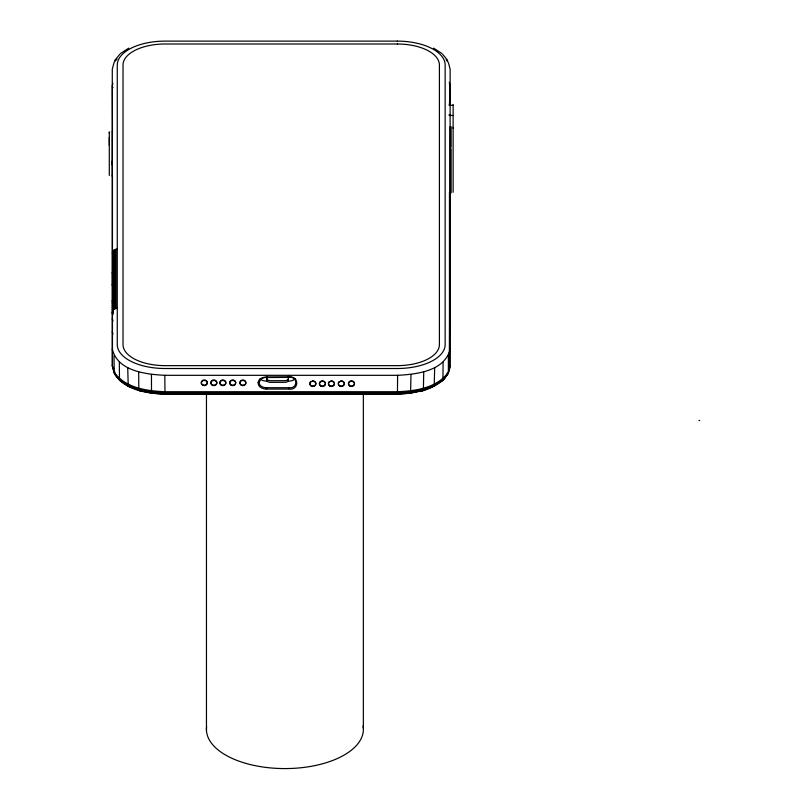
<?xml version="1.0" encoding="UTF-8"?>
<svg xmlns="http://www.w3.org/2000/svg" width="809" height="809" viewBox="0 0 809 809"><rect width="100%" height="100%" fill="white"/><g stroke="black" fill="none" stroke-linecap="round" stroke-linejoin="round"><path stroke-width="1.21" d="M109.296 175.411L109.296 132.11L109.296 133.06M109.296 145.276L109.296 137.338M112.279 176.281L112.289 160.92M112.289 131.442L112.279 165.046M450.138 192.967L450.148 126.548M451.139 148.846L451.139 192.967M451.139 147.187L451.139 126.71M453.131 192.269L453.131 127.397M117.062 58.885L114.039 62.526L112.279 69.21L112.279 365.446C115.788 388.947 145.58 393.487 164.985 394.205L397.441 394.205L397.603 375.315C416.584 374.324 444.97 371.159 450.138 349.043M112.279 253.288L113.745 250.234L117.265 248.97M112.279 312.395L113.745 309.341L117.265 308.077M446.113 59.795L448.378 62.526L450.138 69.21L450.138 365.446C449.187 379.745 434.575 387.208 422.47 390.838L410.001 393.204L409.667 392.719M112.279 349.043C117.447 371.159 145.842 374.324 164.824 375.315L164.985 394.205L165.147 393.538M112.866 83.378L112.279 85.612L112.451 132.12M447.529 372.807C446.376 376.246 443.767 381.069 439.863 381.747M449.177 368.682L447.731 374.203L443.797 378.147M450.138 365.446L448.216 373.222L442.513 380.503L432.057 386.844L434.008 385.569M288.419 378.743L288.277 379.259A3.984 1.992 0 0 1 285.466 380.665L270.782 380.736A3.984 1.992 0 0 1 266.798 378.743M397.28 393.538L397.441 394.205L410.588 393.174L410.972 374.436M422.47 390.838L434.211 385.913L434.686 367.589M151.455 374.436L151.495 391.869L151.839 393.174L152.759 392.719M114.696 60.453L119.914 54.152M295.174 378.804L292.504 380.564L288.671 381.241M112.279 284.212L113.28 283.504M112.279 312.759L113.28 312.052M120.602 53.465L128.773 48.136M138.693 371.796L138.784 389.24L139.947 390.838L141.211 390.332M112.279 282.624L113.28 282.119M112.279 311.172L113.28 310.676M434.211 385.913L423.39 390.059L410.79 392.668L397.563 393.538L164.864 393.538L151.627 392.668L139.027 390.059L128.216 385.913L127.731 367.589M430.924 387.278L421.863 390.747L421.216 390.332M112.279 280.774L113.28 280.511M112.279 309.321L113.28 309.058M405.946 392.972L408.424 392.81M397.361 394.034L410.588 393.174M449.147 104.412L450.138 104.412M449.147 105.332L453.131 105.332M449.147 114.554L450.138 114.554M449.147 115.475L453.131 115.475M112.279 272.137L113.28 272.137M112.279 273.007L113.28 273.007M112.279 278.792L113.28 278.792M112.279 284.566L113.28 284.566M112.279 285.435L113.28 285.435M112.279 300.695L113.28 300.695M112.279 301.555L113.28 301.555M112.279 307.339L113.28 307.339M112.279 313.113L113.28 313.113M112.279 313.983L113.28 313.983M164.824 375.315L397.603 375.315M164.915 394.034L397.502 394.034M128.216 385.913L130.37 386.844L128.419 385.569M151.839 393.174L165.066 394.034M266.545 381.241L262.713 380.564L260.043 378.804M112.279 365.446L114.696 374.203L120.602 381.191L122.553 381.747M698.936 420.427L699.704 420.559M139.431 390.605L152.416 393.204M112.279 276.799L113.28 277.062M112.279 305.347L113.28 305.61M131.503 387.278L140.554 390.747M410.001 393.204L423.39 390.059L423.734 371.796M112.279 274.949L113.28 275.454M112.279 303.496L113.28 304.002M433.644 48.136L441.815 53.465M129.511 386.833L119.914 380.503L114.211 373.222L114.039 355.727M112.279 273.361L113.28 274.069M112.279 301.909L113.28 302.617M112.947 367.579L113.745 368.449M442.513 54.152L447.731 60.453M114.039 372.13C125.304 388.017 146.732 390.959 164.824 391.718L397.603 391.718C415.684 390.959 437.123 388.017 448.378 372.13L448.378 355.727M121.502 381.615L115.465 374.992L114.312 370.633M112.947 321.011L112.279 318.857M112.947 334.026L112.279 331.862M112.451 86.735L112.947 87.787M449.258 82.265L450.138 85.612L449.966 104.381M449.389 84.51L449.966 86.735L449.47 104.169M453.131 104.401L453.131 128.378M449.966 192.613L449.47 367.579L449.47 192.4M443.089 362.108L442.948 379.583C430.095 389.513 413.439 392.325 397.593 392.749L164.834 392.749C148.977 392.325 132.332 389.513 119.479 379.583L119.328 362.108M363.352 393.963L363.352 728.353M288.419 376.418L288.277 380.887A3.984 1.992 0 0 1 285.466 382.293L270.782 382.364A3.984 1.992 0 0 1 266.798 380.372L266.798 376.418M206.457 393.407L206.457 730.325M115.98 249.121L115.98 308.229M114.777 249.546L114.777 308.654M113.745 250.234L113.745 309.341M112.947 251.124L112.947 310.241M112.451 174.987L112.451 366.558M241.395 380.301A2.993 2.589 0 0 1 245.865 382.313A2.993 2.589 0 0 1 241.871 384.973A2.993 2.589 0 0 1 240.779 380.715M234.843 380.715A2.993 2.589 0 0 1 234.843 384.376A2.993 2.589 0 0 1 230.616 384.376A2.993 2.589 0 0 1 230.616 380.715M231.232 380.301A2.993 2.589 0 0 1 234.226 380.301M224.973 380.715A2.993 2.589 0 0 1 224.973 384.376A2.993 2.589 0 0 1 220.746 384.376A2.993 2.589 0 0 1 220.746 380.715M221.363 380.301A2.993 2.589 0 0 1 224.356 380.301M215.963 380.715A2.993 2.589 0 0 1 215.963 384.376A2.993 2.589 0 0 1 211.725 384.376A2.993 2.589 0 0 1 211.725 380.715M212.352 380.301A2.993 2.589 0 0 1 215.336 380.301M206.406 380.715A2.993 2.589 0 0 1 206.406 384.376A2.993 2.589 0 0 1 202.179 384.376A2.993 2.589 0 0 1 202.179 380.715M202.796 380.301A2.993 2.589 0 0 1 205.789 380.301M353.584 381.585A2.993 2.589 0 0 1 353.584 385.246A2.993 2.589 0 0 1 349.357 385.246A2.993 2.589 0 0 1 349.357 381.585M349.973 381.17A2.993 2.589 0 0 1 352.967 381.17M343.421 381.585A2.993 2.589 0 0 1 343.421 385.246A2.993 2.589 0 0 1 339.193 385.246A2.993 2.589 0 0 1 339.193 381.585M340.538 380.908A2.993 2.589 0 0 1 342.804 381.17M334.026 382.121A2.993 2.589 0 0 1 333.156 385.529A2.993 2.589 0 0 1 329.152 385.074A2.993 2.589 0 0 1 329.324 381.585M330.669 380.908A2.993 2.589 0 0 1 332.934 381.17M324.54 381.575A2.993 2.589 0 0 1 324.54 385.246A2.993 2.589 0 0 1 320.313 385.246A2.993 2.589 0 0 1 320.313 381.575M320.93 381.17A2.993 2.589 0 0 1 323.913 381.17M314.994 381.575A2.993 2.589 0 0 1 314.984 385.246A2.993 2.589 0 0 1 310.757 385.246A2.993 2.589 0 0 1 310.757 381.575M312.102 380.908A2.993 2.589 0 0 1 314.367 381.17M363.069 725.895A78.473 39.236 0 0 1 285.638 768.58A78.473 39.236 0 0 1 206.619 726.624M258.101 382.566C257.707 386.935 262.713 389.21 266.495 389.089L288.722 389.089C299.411 390.686 299.431 375.396 288.722 377.004L266.495 377.004C263.046 377.014 258.476 378.602 258.101 382.566M259.113 382.141C258.789 385.974 263.269 387.824 266.545 387.713L288.671 387.723C298.137 389.22 298.147 375.861 288.671 377.368L264.523 377.55L261.186 378.824L259.113 382.141M266.545 387.713L266.495 389.089L266.545 387.713M397.28 41.117L165.147 41.117A47.883 23.936 0 0 0 117.265 65.054L117.265 344.573A47.883 23.936 0 0 0 165.147 368.51L397.28 368.51A47.883 23.936 0 0 0 445.152 344.573L445.152 65.054A47.883 23.936 0 0 0 397.28 41.117M397.28 43.989L165.147 43.989A42.129 21.064 0 0 0 123.019 65.054L123.019 344.573A42.129 21.064 0 0 0 165.147 365.638L397.28 365.638A42.129 21.064 0 0 0 439.408 344.573L439.408 65.054A42.129 21.064 0 0 0 397.28 43.989M288.722 388.583L288.671 387.723L288.722 388.583M241.395 385.286A2.993 2.589 0 0 0 245.875 383.041A2.993 2.589 0 0 0 241.395 380.796A2.993 2.589 0 0 0 241.395 385.286M231.232 385.286A2.993 2.589 0 0 0 235.722 383.041A2.993 2.589 0 0 0 231.232 380.796A2.993 2.589 0 0 0 231.232 385.286M221.363 385.286A2.993 2.589 0 0 0 225.853 383.041A2.993 2.589 0 0 0 221.363 380.796A2.993 2.589 0 0 0 221.363 385.286M212.352 385.286A2.993 2.589 0 0 0 216.832 383.041A2.993 2.589 0 0 0 212.352 380.796A2.993 2.589 0 0 0 212.352 385.286M202.796 385.286A2.993 2.589 0 0 0 207.286 383.041A2.993 2.589 0 0 0 202.796 380.796A2.993 2.589 0 0 0 202.796 385.286M349.973 386.156A2.993 2.589 0 0 0 354.463 383.911A2.993 2.589 0 0 0 349.973 381.666A2.993 2.589 0 0 0 349.973 386.156M339.81 386.156A2.993 2.589 0 0 0 344.3 383.911A2.993 2.589 0 0 0 339.81 381.666A2.993 2.589 0 0 0 339.81 386.156M329.941 386.156A2.993 2.589 0 0 0 334.43 383.911A2.993 2.589 0 0 0 329.941 381.666A2.993 2.589 0 0 0 329.941 386.156M320.93 386.156A2.993 2.589 0 0 0 325.41 383.911A2.993 2.589 0 0 0 320.93 381.666A2.993 2.589 0 0 0 320.93 386.156M311.384 386.156A2.993 2.589 0 0 0 315.864 383.911A2.993 2.589 0 0 0 311.384 381.666A2.993 2.589 0 0 0 311.384 386.156"/></g></svg>
